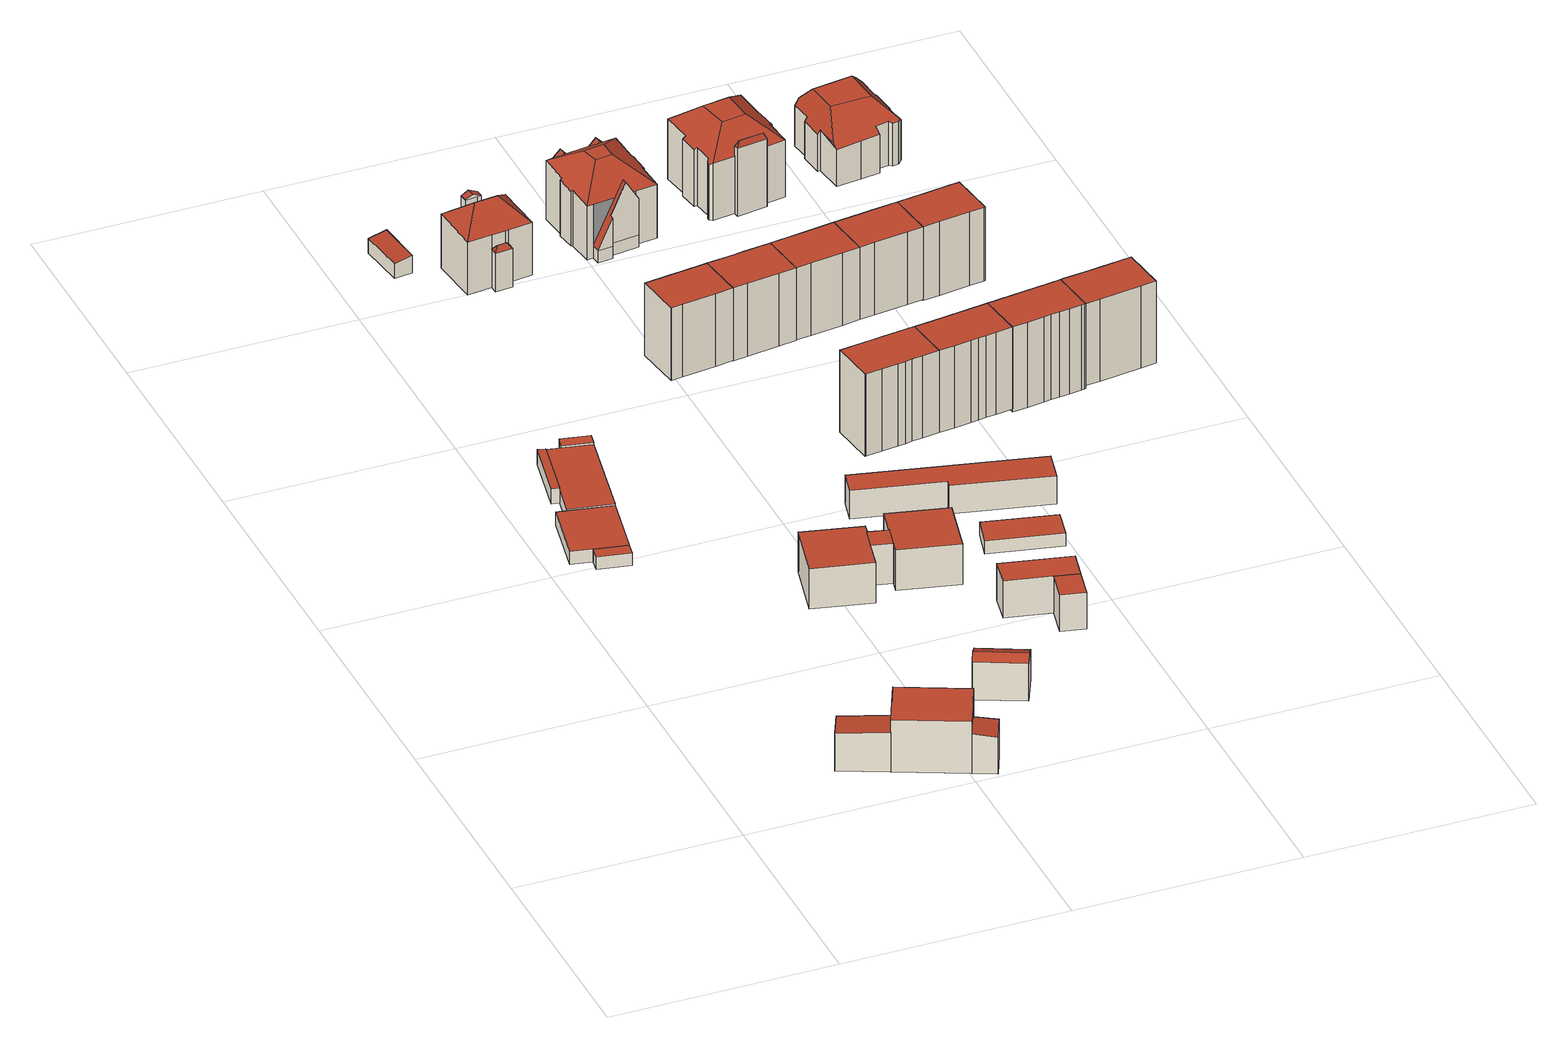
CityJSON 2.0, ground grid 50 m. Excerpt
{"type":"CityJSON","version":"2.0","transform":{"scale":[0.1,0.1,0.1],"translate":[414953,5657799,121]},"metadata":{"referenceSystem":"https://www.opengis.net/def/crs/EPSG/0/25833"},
"CityObjects":{
"building1":{"type":"Building","attributes":{"Gemeindeschluessel":14612000,"Geometrietyp2DReferenz":"3000","function":"31001_9998","roofType":"9999"},"children":["building1-1","building1-2","building1-3","building1-4","building1-5"]},
"building1-1":{"type":"BuildingPart","attributes":{"Dachtyp_tdc":"tdcPolyFlatRoof","Dachneigung":0,"QualitaetDacherkennung":0,"Geometrietyp2DReferenz":"3000","measuredHeight":3.44,"roofType":"9999"},"parents":["building1"],"geometry":[{"type":"MultiSurface","lod":"2","boundaries":[[[0,1,2,3,4,5]],[[5,4,6,7,8]],[[9,6,4,3]],[[3,2,10,11,9]],[[1,0,12,13]],[[8,7,11,10,13,12]],[[9,11,7,6]],[[13,10,2,1]],[[8,12,0,5]]],"semantics":{"surfaces":[{"type":"RoofSurface"},{"type":"WallSurface"},{"type":"GroundSurface"},{"type":"ClosureSurface","isClosure":"1","QuelleClosure":"LoD1Solid"}],"values":[0,1,1,1,1,2,3,3,3]}}]},
"building1-2":{"type":"BuildingPart","attributes":{"Dachtyp_tdc":"tdcPolyFlatRoof","Dachneigung":0,"QualitaetDacherkennung":0,"Geometrietyp2DReferenz":"3000","measuredHeight":3.62,"roofType":"9999"},"parents":["building1"],"geometry":[{"type":"MultiSurface","lod":"2","boundaries":[[[14,15,16,17]],[[17,16,18,10,2]],[[16,15,19,18]],[[15,14,1,13,19]],[[2,1,14,17]],[[10,18,19,13]],[[2,10,13,1]]],"semantics":{"surfaces":[{"type":"RoofSurface"},{"type":"WallSurface"},{"type":"GroundSurface"},{"type":"ClosureSurface","isClosure":"1","QuelleClosure":"LoD1Solid"}],"values":[0,1,1,1,1,2,3]}}]},
"building1-3":{"type":"BuildingPart","attributes":{"Dachtyp_tdc":"tdcPolyFlatRoof","Dachneigung":0,"QualitaetDacherkennung":0,"Geometrietyp2DReferenz":"3000","measuredHeight":3.87,"roofType":"9999"},"parents":["building1"],"geometry":[{"type":"MultiSurface","lod":"2","boundaries":[[[20,21,22,23]],[[23,22,5,8,24]],[[0,5,22,21]],[[21,20,25,12,0]],[[20,23,24,25]],[[24,8,12,25]],[[0,12,8,5]]],"semantics":{"surfaces":[{"type":"RoofSurface"},{"type":"WallSurface"},{"type":"GroundSurface"},{"type":"ClosureSurface","isClosure":"1","QuelleClosure":"LoD1Solid"}],"values":[0,1,1,1,1,2,3]}}]},
"building1-4":{"type":"BuildingPart","attributes":{"Dachtyp_tdc":"tdcPolyFlatRoof","Dachneigung":0,"QualitaetDacherkennung":0,"Geometrietyp2DReferenz":"3000","measuredHeight":3,"roofType":"9999"},"parents":["building1"],"geometry":[{"type":"MultiSurface","lod":"2","boundaries":[[[26,27,28,29]],[[29,28,30,31]],[[28,27,32,30]],[[27,26,33,32]],[[31,30,32,33]],[[31,33,26,29]]],"semantics":{"surfaces":[{"type":"RoofSurface"},{"type":"WallSurface"},{"type":"GroundSurface"},{"type":"ClosureSurface","isClosure":"1","QuelleClosure":"LoD1Solid"}],"values":[0,1,1,1,2,3]}}]},
"building1-5":{"type":"BuildingPart","attributes":{"Dachtyp_tdc":"tdcPolyFlatRoof","Dachneigung":0,"QualitaetDacherkennung":11,"Geometrietyp2DReferenz":"3000","measuredHeight":3.12,"roofType":"1000"},"parents":["building1"],"geometry":[{"type":"MultiSurface","lod":"2","boundaries":[[[6,34,29,31,7]],[[35,36,37,33,26]],[[36,38,39,37]],[[38,9,11,39]],[[9,38,36,35,34,6]],[[7,31,33,37,39,11]]],"semantics":{"surfaces":[{"type":"WallSurface"},{"type":"RoofSurface"},{"type":"GroundSurface"}],"values":[0,0,0,0,1,2]}}]},
"building2":{"type":"Building","attributes":{"Gemeindeschluessel":14612000,"Geometrietyp2DReferenz":"3000","function":"31001_9998","roofType":"9999"},"children":["building2-1","building2-2","building2-3"]},
"building2-1":{"type":"BuildingPart","attributes":{"Dachtyp_tdc":"tdcPolyFlatRoof","Dachneigung":2.65,"QualitaetDacherkennung":77,"Geometrietyp2DReferenz":"3000","measuredHeight":9.43,"roofType":"2100"},"parents":["building2"],"geometry":[{"type":"MultiSurface","lod":"2","boundaries":[[[40,41,42,43]],[[41,44,45,42]],[[44,46,47,45]],[[46,44,41,40]],[[43,42,45,47]]],"semantics":{"surfaces":[{"type":"WallSurface"},{"type":"RoofSurface"},{"type":"GroundSurface"}],"values":[0,0,0,1,2]}}]},
"building2-2":{"type":"BuildingPart","attributes":{"Dachtyp_tdc":"tdcPolyFlatRoof","Dachneigung":0,"QualitaetDacherkennung":44,"Geometrietyp2DReferenz":"3000","measuredHeight":12.39,"roofType":"1000"},"parents":["building2"],"geometry":[{"type":"MultiSurface","lod":"2","boundaries":[[[48,49,50,51]],[[49,52,53,54,50]],[[55,56,40,43,57,58]],[[59,48,51,47,46]],[[59,56,55,52,49,48]],[[51,50,54,57,43,47]]],"semantics":{"surfaces":[{"type":"WallSurface"},{"type":"RoofSurface"},{"type":"GroundSurface"}],"values":[0,0,0,0,1,2]}}]},
"building2-3":{"type":"BuildingPart","attributes":{"Dachtyp_tdc":"tdcPolyFlatRoof","Dachneigung":5.88,"QualitaetDacherkennung":61,"Geometrietyp2DReferenz":"3000","measuredHeight":9.4,"roofType":"2100"},"parents":["building2"],"geometry":[{"type":"MultiSurface","lod":"2","boundaries":[[[53,60,61,54]],[[60,62,63,61]],[[62,58,57,63]],[[58,62,60,53]],[[54,61,63,57]]],"semantics":{"surfaces":[{"type":"WallSurface"},{"type":"RoofSurface"},{"type":"GroundSurface"}],"values":[0,0,0,1,2]}}]},
"building3":{"type":"Building","attributes":{"Dachtyp_tdc":"tdcPolyFlatRoof","Gemeindeschluessel":14612000,"Dachneigung":10.82,"QualitaetDacherkennung":82,"Geometrietyp2DReferenz":"3000","measuredHeight":4.24,"function":"31001_9998","roofType":"2100"},"geometry":[{"type":"Solid","lod":"2","boundaries":[[[[64,65,66,67]],[[65,68,69,66]],[[68,70,71,69]],[[70,64,67,71]],[[70,68,65,64]],[[67,66,69,71]]]],"semantics":{"surfaces":[{"type":"WallSurface"},{"type":"RoofSurface"},{"type":"GroundSurface"}],"values":[[0,0,0,0,1,2]]}}]},
"building4":{"type":"Building","attributes":{"Dachtyp_tdc":"tdcGableRoof","Gemeindeschluessel":14612000,"Dachneigung":28.45,"QualitaetDacherkennung":0,"Geometrietyp2DReferenz":"3000","BezugspunktDach":"2000","measuredHeight":10.76,"function":"31001_9998"},"geometry":[{"type":"MultiSurface","lod":"2","boundaries":[[[72,73,74,75]],[[76,77,75,74]],[[73,72,78,79]],[[72,77,80,78]],[[77,76,81,80]],[[76,73,79,81]],[[77,72,75]],[[73,76,74]],[[79,78,80,81]]],"semantics":{"surfaces":[{"type":"RoofSurface"},{"type":"WallSurface"},{"type":"GroundSurface"}],"values":[0,0,1,1,1,1,1,1,2]}}]},
"building5":{"type":"Building","attributes":{"Gemeindeschluessel":14612000,"Geometrietyp2DReferenz":"3000","function":"31001_9998","roofType":"9999"},"children":["building5-1","building5-2","building5-3"]},
"building5-1":{"type":"BuildingPart","attributes":{"Dachtyp_tdc":"tdcPolyFlatRoof","Dachneigung":0,"QualitaetDacherkennung":67,"Geometrietyp2DReferenz":"3000","measuredHeight":9.52,"roofType":"1000"},"parents":["building5"],"geometry":[{"type":"MultiSurface","lod":"2","boundaries":[[[82,83,84,85,86,87]],[[88,89,83,82]],[[89,90,84,83]],[[91,92,87,86]],[[92,91,93,90,89,88]]],"semantics":{"surfaces":[{"type":"GroundSurface"},{"type":"WallSurface"},{"type":"RoofSurface"}],"values":[0,1,1,1,2]}}]},
"building5-2":{"type":"BuildingPart","attributes":{"Dachtyp_tdc":"tdcPolyFlatRoof","Dachneigung":0,"QualitaetDacherkennung":78,"Geometrietyp2DReferenz":"3000","measuredHeight":9.57,"roofType":"1000"},"parents":["building5"],"geometry":[{"type":"MultiSurface","lod":"2","boundaries":[[[94,95,96,97]],[[95,98,99,96]],[[98,91,86,99]],[[100,101,84,90]],[[100,102,103,101]],[[102,94,97,103]],[[102,100,90,93,91,98,95,94]],[[97,96,99,86,85,84,101,103]]],"semantics":{"surfaces":[{"type":"WallSurface"},{"type":"RoofSurface"},{"type":"GroundSurface"}],"values":[0,0,0,0,0,0,1,2]}}]},
"building5-3":{"type":"BuildingPart","attributes":{"Dachtyp_tdc":"tdcPolyFlatRoof","Dachneigung":0,"QualitaetDacherkennung":78,"Geometrietyp2DReferenz":"3000","measuredHeight":9.56,"roofType":"1000"},"parents":["building5"],"geometry":[{"type":"MultiSurface","lod":"2","boundaries":[[[104,105,106,107]],[[105,89,83,106]],[[89,88,82,83]],[[108,109,87,92]],[[108,110,111,109]],[[110,112,113,111]],[[112,104,107,113]],[[112,110,108,92,88,89,105,104]],[[107,106,83,82,87,109,111,113]]],"semantics":{"surfaces":[{"type":"WallSurface"},{"type":"RoofSurface"},{"type":"GroundSurface"}],"values":[0,0,0,0,0,0,0,1,2]}}]},
"building6":{"type":"Building","attributes":{"Gemeindeschluessel":14612000,"Geometrietyp2DReferenz":"3000","function":"31001_9998","roofType":"9999"},"children":["building6-1","building6-2","building6-3"]},
"building6-1":{"type":"BuildingPart","attributes":{"Dachtyp_tdc":"tdcFreeFormRoof","Dachneigung":53.24,"QualitaetDacherkennung":14,"Geometrietyp2DReferenz":"3000","measuredHeight":10.41,"roofType":"5000"},"parents":["building6"],"geometry":[{"type":"MultiSurface","lod":"2","boundaries":[[[114,115,116]],[[117,114,116,118]],[[119,120,121,122]],[[116,115,119,122]],[[117,118,123]],[[114,117,123,115]],[[115,123,120,119]],[[123,118,121,120]]],"semantics":{"surfaces":[{"type":"RoofSurface"},{"type":"GroundSurface"},{"type":"WallSurface"}],"values":[0,0,1,2,0,0,2,2]}}]},
"building6-2":{"type":"BuildingPart","attributes":{"Dachtyp_tdc":"tdcHipRoof","Dachneigung":40.17,"QualitaetDacherkennung":62,"Geometrietyp2DReferenz":"3000","measuredHeight":17.36,"roofType":"3200"},"parents":["building6"],"geometry":[{"type":"MultiSurface","lod":"2","boundaries":[[[124,125,126,127]],[[125,128,129,126]],[[128,130,116,122,129]],[[131,121,118]],[[131,132,133,121]],[[132,134,135,133]],[[134,136,137,135]],[[134,132,138]],[[128,125,139]],[[132,131,130,128,139,138]],[[125,124,136,134,138,139]],[[127,126,129,122,121,133,135,137]]],"semantics":{"surfaces":[{"type":"WallSurface"},{"type":"RoofSurface"},{"type":"GroundSurface"}],"values":[0,0,0,0,0,0,0,1,1,1,1,2]}}]},
"building6-3":{"type":"BuildingPart","attributes":{"Dachtyp_tdc":"tdcGableRoof","Dachneigung":25.29,"QualitaetDacherkennung":60,"Geometrietyp2DReferenz":"3000","measuredHeight":15.33,"roofType":"3100"},"parents":["building6"],"geometry":[{"type":"MultiSurface","lod":"2","boundaries":[[[140,141,142,137]],[[141,143,144,142]],[[143,145,124,127,144]],[[140,137,136]],[[146,147,148,149]],[[143,148,147,145]],[[141,149,148,143]],[[140,146,149,141]],[[145,147,146,140]],[[142,144,127,137]]],"semantics":{"surfaces":[{"type":"WallSurface"},{"type":"RoofSurface"},{"type":"GroundSurface"}],"values":[0,0,0,0,1,1,0,0,0,2]}}]},
"building7":{"type":"Building","attributes":{"Dachtyp_tdc":"tdcPolyFlatRoof","Gemeindeschluessel":14612000,"Dachneigung":0,"QualitaetDacherkennung":56,"Geometrietyp2DReferenz":"3000","measuredHeight":17.32,"function":"31001_9998","roofType":"1000"},"geometry":[{"type":"Solid","lod":"2","boundaries":[[[[150,151,152,153]],[[151,154,155,152]],[[154,156,157,155]],[[156,158,159,157]],[[158,160,161,159]],[[160,162,163,161]],[[162,164,165,163]],[[164,166,167,165]],[[166,150,153,167]],[[166,164,162,160,158,156,154,151,150]],[[153,152,155,157,159,161,163,165,167]]]],"semantics":{"surfaces":[{"type":"WallSurface"},{"type":"RoofSurface"},{"type":"GroundSurface"}],"values":[[0,0,0,0,0,0,0,0,0,1,2]]}}]},
"building8":{"type":"Building","attributes":{"Gemeindeschluessel":14612000,"Geometrietyp2DReferenz":"3000","function":"31001_9998","roofType":"9999"},"children":["building8-1","building8-2"]},
"building8-1":{"type":"BuildingPart","attributes":{"Dachtyp_tdc":"tdcPolyFlatRoof","Dachneigung":0,"QualitaetDacherkennung":76,"Geometrietyp2DReferenz":"3000","measuredHeight":8.78,"roofType":"1000"},"parents":["building8"],"geometry":[{"type":"MultiSurface","lod":"2","boundaries":[[[168,169,170,171]],[[169,172,173,170]],[[172,174,175,173]],[[174,172,169,168]],[[171,170,173,175]]],"semantics":{"surfaces":[{"type":"WallSurface"},{"type":"RoofSurface"},{"type":"GroundSurface"}],"values":[0,0,0,1,2]}}]},
"building8-2":{"type":"BuildingPart","attributes":{"Dachtyp_tdc":"tdcPolyFlatRoof","Dachneigung":0,"QualitaetDacherkennung":67,"Geometrietyp2DReferenz":"3000","measuredHeight":8.82,"roofType":"1000"},"parents":["building8"],"geometry":[{"type":"MultiSurface","lod":"2","boundaries":[[[176,177,168,171,178]],[[179,180,181,175,174]],[[180,182,183,181]],[[182,176,178,183]],[[182,180,179,177,176]],[[178,171,175,181,183]]],"semantics":{"surfaces":[{"type":"WallSurface"},{"type":"RoofSurface"},{"type":"GroundSurface"}],"values":[0,0,0,0,1,2]}}]},
"building9":{"type":"Building","attributes":{"Dachtyp_tdc":"tdcPolyFlatRoof","Gemeindeschluessel":14612000,"Dachneigung":0,"QualitaetDacherkennung":60,"Geometrietyp2DReferenz":"3000","measuredHeight":6.78,"function":"31001_9998","roofType":"1000"},"geometry":[{"type":"Solid","lod":"2","boundaries":[[[[184,185,186,187]],[[185,188,189,186]],[[188,190,191,189]],[[190,192,193,191]],[[192,194,195,193]],[[194,184,187,195]],[[194,192,190,188,185,184]],[[187,186,189,191,193,195]]]],"semantics":{"surfaces":[{"type":"WallSurface"},{"type":"RoofSurface"},{"type":"GroundSurface"}],"values":[[0,0,0,0,0,0,1,2]]}}]},
"building10":{"type":"Building","attributes":{"Dachtyp_tdc":"tdcPolyFlatRoof","Gemeindeschluessel":14612000,"Dachneigung":0,"QualitaetDacherkennung":58,"Geometrietyp2DReferenz":"3000","measuredHeight":17.33,"function":"31001_9998","roofType":"1000"},"geometry":[{"type":"Solid","lod":"2","boundaries":[[[[196,164,197,198]],[[164,162,199,197]],[[162,200,201,199]],[[200,202,203,201]],[[202,204,205,203]],[[204,206,207,205]],[[206,208,209,207]],[[208,196,198,209]],[[208,206,204,202,200,162,164,196]],[[198,197,199,201,203,205,207,209]]]],"semantics":{"surfaces":[{"type":"WallSurface"},{"type":"RoofSurface"},{"type":"GroundSurface"}],"values":[[0,0,0,0,0,0,0,0,1,2]]}}]},
"building11":{"type":"Building","attributes":{"Gemeindeschluessel":14612000,"Geometrietyp2DReferenz":"3000","function":"31001_9998","roofType":"9999"},"children":["building11-1","building11-2","building11-3","building11-4"]},
"building11-1":{"type":"BuildingPart","attributes":{"Dachtyp_tdc":"tdcCutTentRoof","Dachneigung":34.82,"QualitaetDacherkennung":46,"Geometrietyp2DReferenz":"3000","measuredHeight":17.88,"roofType":"9999"},"parents":["building11"],"geometry":[{"type":"MultiSurface","lod":"2","boundaries":[[[210,211,212,213]],[[211,214,215,212]],[[214,216,217,215]],[[216,218,219,217]],[[220,221,222]],[[220,223,224,221]],[[223,225,226,224]],[[225,227,228,226]],[[227,229,230,228]],[[229,231,232,230]],[[231,233,234,232]],[[233,235,236,237,234]],[[238,239,240]],[[238,241,242,239]],[[241,243,244,242]],[[243,245,246,244]],[[245,210,213,246]],[[223,220,247,248,216,214,249,250]],[[233,231,229,227,225,223,250,251]],[[241,238,252,253,254,255,256,235,233,251,257]],[[214,211,210,245,243,241,257,249]],[[257,251,250,249]],[[213,212,215,217,221,224,226,228,230,232,234,237,258,259,239,242,244,246]]],"semantics":{"surfaces":[{"type":"WallSurface"},{"type":"RoofSurface"},{"type":"GroundSurface"}],"values":[0,0,0,0,0,0,0,0,0,0,0,0,0,0,0,0,0,1,1,1,1,1,2]}}]},
"building11-2":{"type":"BuildingPart","attributes":{"Dachtyp_tdc":"tdcGableRoof","Dachneigung":42.5,"QualitaetDacherkennung":65,"Geometrietyp2DReferenz":"3000","measuredHeight":14.63,"roofType":"3100"},"parents":["building11"],"geometry":[{"type":"MultiSurface","lod":"2","boundaries":[[[236,260,261,237]],[[260,262,263,261]],[[262,264,265,263]],[[264,266,267,265]],[[266,268,259,267]],[[262,260,236,256,269]],[[269,254,268,266,264,262]],[[259,258,237,261,263,265,267]]],"semantics":{"surfaces":[{"type":"WallSurface"},{"type":"RoofSurface"},{"type":"GroundSurface"}],"values":[0,0,0,0,0,1,1,2]}}]},
"building11-3":{"type":"BuildingPart","attributes":{"Dachtyp_tdc":"tdcGableRoof","Dachneigung":44.77,"QualitaetDacherkennung":59,"Geometrietyp2DReferenz":"3000","measuredHeight":14.65,"roofType":"3100"},"parents":["building11"],"geometry":[{"type":"MultiSurface","lod":"2","boundaries":[[[270,271,272]],[[240,270,272,273,252]],[[271,274,253,273,272]],[[275,239,259,276]],[[270,240,239,275]],[[274,271,276,259,268]],[[271,270,275,276]]],"semantics":{"surfaces":[{"type":"WallSurface"},{"type":"RoofSurface"},{"type":"GroundSurface"}],"values":[0,1,1,2,0,0,0]}}]},
"building11-4":{"type":"BuildingPart","attributes":{"Dachtyp_tdc":"tdcFreeFormRoof","Dachneigung":63,"QualitaetDacherkennung":5,"Geometrietyp2DReferenz":"3000","measuredHeight":16.47,"roofType":"5000"},"parents":["building11"],"geometry":[{"type":"MultiSurface","lod":"2","boundaries":[[[277,222,221,278]],[[219,279,280,217]],[[279,281,282,280]],[[281,283,284,282]],[[283,277,278,284]],[[285,286,218,248,287]],[[288,285,287,247,222,277,289]],[[281,288,289,283]],[[283,289,277]],[[279,286,285,288,281]],[[219,218,286,279]],[[278,221,217,280,282,284]]],"semantics":{"surfaces":[{"type":"WallSurface"},{"type":"RoofSurface"},{"type":"GroundSurface"}],"values":[0,0,0,0,0,1,1,0,0,0,0,2]}}]},
"building12":{"type":"Building","attributes":{"Dachtyp_tdc":"tdcPolyFlatRoof","Gemeindeschluessel":14612000,"Dachneigung":0,"QualitaetDacherkennung":79,"Geometrietyp2DReferenz":"3000","measuredHeight":3.17,"function":"31001_9998","roofType":"1000"},"geometry":[{"type":"Solid","lod":"2","boundaries":[[[[290,291,292,293]],[[291,294,295,292]],[[294,296,297,295]],[[296,290,293,297]],[[296,294,291,290]],[[293,292,295,297]]]],"semantics":{"surfaces":[{"type":"WallSurface"},{"type":"RoofSurface"},{"type":"GroundSurface"}],"values":[[0,0,0,0,1,2]]}}]},
"building13":{"type":"Building","attributes":{"Dachtyp_tdc":"tdcPolyFlatRoof","Gemeindeschluessel":14612000,"Dachneigung":0,"QualitaetDacherkennung":53,"Geometrietyp2DReferenz":"3000","measuredHeight":19.66,"function":"31001_9998","roofType":"1000"},"geometry":[{"type":"Solid","lod":"2","boundaries":[[[[298,299,300,301]],[[299,302,303,300]],[[302,304,305,303]],[[304,306,307,305]],[[306,308,309,307]],[[306,304,302,299,298,310,311,312,313,314,315,308]],[[309,316,317,318,319,320,321,301,300,303,305,307]],[[308,315,316,309]],[[315,314,317,316]],[[314,313,318,317]],[[313,312,319,318]],[[312,311,320,319]],[[311,310,321,320]],[[310,298,301,321]]]],"semantics":{"surfaces":[{"type":"WallSurface"},{"type":"RoofSurface"},{"type":"GroundSurface"}],"values":[[0,0,0,0,0,1,2,0,0,0,0,0,0,0]]}}]},
"building14":{"type":"Building","attributes":{"Dachtyp_tdc":"tdcPolyFlatRoof","Gemeindeschluessel":14612000,"Dachneigung":0,"QualitaetDacherkennung":57,"Geometrietyp2DReferenz":"3000","measuredHeight":17.29,"function":"31001_9998","roofType":"1000"},"geometry":[{"type":"Solid","lod":"2","boundaries":[[[[204,322,323,324]],[[322,325,326,323]],[[325,327,328,326]],[[327,329,330,328]],[[329,331,332,330]],[[331,333,334,332]],[[333,206,335,334]],[[206,204,324,335]],[[206,333,331,329,327,325,322,204]],[[324,323,326,328,330,332,334,335]]]],"semantics":{"surfaces":[{"type":"WallSurface"},{"type":"RoofSurface"},{"type":"GroundSurface"}],"values":[[0,0,0,0,0,0,0,0,1,2]]}}]},
"building15":{"type":"Building","attributes":{"Dachtyp_tdc":"tdcPolyFlatRoof","Gemeindeschluessel":14612000,"Dachneigung":0,"QualitaetDacherkennung":56,"Geometrietyp2DReferenz":"3000","measuredHeight":19.64,"function":"31001_9998","roofType":"1000"},"geometry":[{"type":"Solid","lod":"2","boundaries":[[[[336,337,338,339]],[[337,340,341,338]],[[340,342,343,341]],[[342,312,319,343]],[[312,313,318,319]],[[313,344,345,318]],[[344,346,347,345]],[[346,348,349,347]],[[348,350,351,349]],[[350,336,339,351]],[[350,348,346,344,313,312,342,340,337,336]],[[339,338,341,343,319,318,345,347,349,351]]]],"semantics":{"surfaces":[{"type":"WallSurface"},{"type":"RoofSurface"},{"type":"GroundSurface"}],"values":[[0,0,0,0,0,0,0,0,0,0,1,2]]}}]},
"building16":{"type":"Building","attributes":{"Dachtyp_tdc":"tdcPolyFlatRoof","Gemeindeschluessel":14612000,"Dachneigung":0,"QualitaetDacherkennung":59,"Geometrietyp2DReferenz":"3000","measuredHeight":17.3,"function":"31001_9998","roofType":"1000"},"geometry":[{"type":"Solid","lod":"2","boundaries":[[[[352,330,328,353,354,355,356,357]],[[358,329,330,352]],[[329,327,328,330]],[[327,359,353,328]],[[359,360,354,353]],[[360,361,355,354]],[[361,362,356,355]],[[362,363,357,356]],[[363,358,352,357]],[[363,362,361,360,359,327,329,358]]]],"semantics":{"surfaces":[{"type":"GroundSurface"},{"type":"WallSurface"},{"type":"RoofSurface"}],"values":[[0,1,1,1,1,1,1,1,1,2]]}}]},
"building17":{"type":"Building","attributes":{"Gemeindeschluessel":14612000,"Geometrietyp2DReferenz":"3000","function":"31001_9998","roofType":"9999"},"children":["building17-1","building17-2","building17-3","building17-4"]},
"building17-1":{"type":"BuildingPart","attributes":{"Dachtyp_tdc":"tdcCutTentRoof","Dachneigung":38.05,"QualitaetDacherkennung":51,"Geometrietyp2DReferenz":"3000","measuredHeight":18.32,"roofType":"9999"},"parents":["building17"],"geometry":[{"type":"MultiSurface","lod":"2","boundaries":[[[364,365,366,367]],[[365,368,369,366]],[[368,370,371,369]],[[372,373,374,375]],[[373,376,377,374]],[[376,378,379,377]],[[378,380,381,379]],[[380,382,383,381]],[[382,384,385,383]],[[384,386,387,385]],[[386,388,389,387]],[[388,390,391,389]],[[390,392,393,391]],[[392,394,392,393]],[[395,396,397]],[[395,398,399,400,396]],[[401,402,403]],[[401,404,405,402]],[[404,406,407,405]],[[406,408,409,407]],[[408,410,411,409]],[[373,372,370,368,365,412,413]],[[390,388,386,384,382,380,378,376,373,413,414]],[[404,401,398,395,397,394,392,390,414,415]],[[365,364,410,408,406,404,415,412]],[[415,414,413,412]],[[411,367,366,369,371,375,374,377,379,381,383,385,387,389,391,393,396,400,402,405,407,409]],[[410,364,367,411]]],"semantics":{"surfaces":[{"type":"WallSurface"},{"type":"RoofSurface"},{"type":"GroundSurface"}],"values":[0,0,0,0,0,0,0,0,0,0,0,0,0,0,0,0,0,0,0,0,0,1,1,1,1,1,2,0]}}]},
"building17-2":{"type":"BuildingPart","attributes":{"Dachtyp_tdc":"tdcPolyFlatRoof","Dachneigung":32.01,"QualitaetDacherkennung":60,"Geometrietyp2DReferenz":"3000","measuredHeight":14.22,"roofType":"2100"},"parents":["building17"],"geometry":[{"type":"MultiSurface","lod":"2","boundaries":[[[416,403,402,417]],[[399,418,419,400]],[[418,416,417,419]],[[418,399,403,416]],[[417,402,400,419]]],"semantics":{"surfaces":[{"type":"WallSurface"},{"type":"RoofSurface"},{"type":"GroundSurface"}],"values":[0,0,0,1,2]}}]},
"building17-3":{"type":"BuildingPart","attributes":{"Dachtyp_tdc":"tdcPolyFlatRoof","Dachneigung":37.93,"QualitaetDacherkennung":68,"Geometrietyp2DReferenz":"3000","measuredHeight":14.34,"roofType":"2100"},"parents":["building17"],"geometry":[{"type":"MultiSurface","lod":"2","boundaries":[[[420,397,396,421]],[[392,422,423,393]],[[422,420,421,423]],[[422,392,397,420]],[[421,396,393,423]]],"semantics":{"surfaces":[{"type":"WallSurface"},{"type":"RoofSurface"},{"type":"GroundSurface"}],"values":[0,0,0,1,2]}}]},
"building17-4":{"type":"BuildingPart","attributes":{"Dachtyp_tdc":"tdcFreeFormRoof","Dachneigung":66.42,"QualitaetDacherkennung":13,"Geometrietyp2DReferenz":"3000","measuredHeight":17.55,"roofType":"5000"},"parents":["building17"],"geometry":[{"type":"MultiSurface","lod":"2","boundaries":[[[424,425,426,369]],[[425,427,428,426]],[[427,429,372,375,428]],[[430,424,369,371,370]],[[431,429,427]],[[432,431,427,425]],[[432,425,424,430]],[[431,432,430,429]],[[369,426,428,375,371]]],"semantics":{"surfaces":[{"type":"WallSurface"},{"type":"RoofSurface"},{"type":"GroundSurface"}],"values":[0,0,0,0,1,1,1,1,2]}}]},
"building18":{"type":"Building","attributes":{"Dachtyp_tdc":"tdcPolyFlatRoof","Gemeindeschluessel":14612000,"Dachneigung":0,"QualitaetDacherkennung":55,"Geometrietyp2DReferenz":"3000","measuredHeight":20.31,"function":"31001_9998","roofType":"1000"},"geometry":[{"type":"Solid","lod":"2","boundaries":[[[[433,434,435,436]],[[434,437,438,435]],[[437,439,440,438]],[[439,441,442,440]],[[441,443,444,442]],[[443,445,446,444]],[[445,447,448,446]],[[447,348,449,448]],[[348,346,450,449]],[[346,451,452,450]],[[451,453,454,452]],[[453,433,436,454]],[[453,451,346,348,447,445,443,441,439,437,434,433]],[[436,435,438,440,442,444,446,448,449,450,452,454]]]],"semantics":{"surfaces":[{"type":"WallSurface"},{"type":"RoofSurface"},{"type":"GroundSurface"}],"values":[[0,0,0,0,0,0,0,0,0,0,0,0,1,2]]}}]},
"building19":{"type":"Building","attributes":{"Dachtyp_tdc":"tdcPolyFlatRoof","Gemeindeschluessel":14612000,"Dachneigung":0,"QualitaetDacherkennung":58,"Geometrietyp2DReferenz":"3000","measuredHeight":17.53,"function":"31001_9998","roofType":"1000"},"geometry":[{"type":"Solid","lod":"2","boundaries":[[[[361,455,456,457]],[[455,458,459,456]],[[458,460,461,459]],[[460,462,463,461]],[[462,464,465,463]],[[464,466,467,465]],[[466,468,469,467]],[[468,362,470,469]],[[362,361,457,470]],[[362,468,466,464,462,460,458,455,361]],[[457,456,459,461,463,465,467,469,470]]]],"semantics":{"surfaces":[{"type":"WallSurface"},{"type":"RoofSurface"},{"type":"GroundSurface"}],"values":[[0,0,0,0,0,0,0,0,0,1,2]]}}]},
"building20":{"type":"Building","attributes":{"Dachtyp_tdc":"tdcPolyFlatRoof","Gemeindeschluessel":14612000,"Dachneigung":0,"QualitaetDacherkennung":57,"Geometrietyp2DReferenz":"3000","measuredHeight":19.57,"function":"31001_9998","roofType":"1000"},"geometry":[{"type":"Solid","lod":"2","boundaries":[[[[471,472,473,474]],[[472,475,476,473]],[[475,477,478,476]],[[477,479,480,478]],[[479,481,482,480]],[[481,483,484,482]],[[483,485,486,484]],[[485,487,488,486]],[[487,489,490,488]],[[489,471,474,490]],[[489,487,485,483,481,479,477,475,472,471]],[[474,473,476,478,480,482,484,486,488,490]]]],"semantics":{"surfaces":[{"type":"WallSurface"},{"type":"RoofSurface"},{"type":"GroundSurface"}],"values":[[0,0,0,0,0,0,0,0,0,0,1,2]]}}]},
"building21":{"type":"Building","attributes":{"Dachtyp_tdc":"tdcFreeFormRoof","Gemeindeschluessel":14612000,"Dachneigung":35.95,"QualitaetDacherkennung":38,"Geometrietyp2DReferenz":"3000","measuredHeight":14.02,"function":"31001_9998","roofType":"5000"},"geometry":[{"type":"Solid","lod":"2","boundaries":[[[[491,492,493,494]],[[492,495,496,493]],[[495,497,498,496]],[[497,499,500,498]],[[499,501,502,500]],[[501,503,504,502]],[[503,505,506,504]],[[505,507,508,506]],[[507,509,510,508]],[[509,511,512,510]],[[511,513,514,512]],[[513,515,516,514]],[[515,517,518,516]],[[517,519,520,518]],[[519,521,522,520]],[[521,523,524,522]],[[523,525,526,524]],[[525,527,528,526]],[[527,529,530,528]],[[529,531,532,530]],[[531,533,534,532]],[[533,535,536,534]],[[535,537,538,536]],[[537,539,540,538]],[[539,491,494,540]],[[539,537,541,542,543,544,495,492,491]],[[545,546,505,503,501,499,497,544,543]],[[547,521,519,517,515,513,511,509,507,546,545,548]],[[529,527,525,523,547,548,542,541,535,533,531]],[[542,548,545,543]],[[497,495,544]],[[494,493,496,498,500,502,504,506,508,510,512,514,516,518,520,522,524,526,528,530,532,534,536,538,540]],[[507,505,546]],[[537,535,541]],[[523,521,547]]]],"semantics":{"surfaces":[{"type":"WallSurface"},{"type":"RoofSurface"},{"type":"GroundSurface"}],"values":[[0,0,0,0,0,0,0,0,0,0,0,0,0,0,0,0,0,0,0,0,0,0,0,0,0,1,1,1,1,1,0,2,0,0,0]]}}]}
},
"vertices":[
[131,1264,119],[100,1270,119],[72,1129,119],[57,1056,119],[153,1037,119],[195,1251,119],[153,1037,116],[153,1037,85],[195,1251,85],[57,1056,116],[72,1129,85],[57,1056,85],[131,1264,85],[100,1270,85],
[100,1270,121],[83,1274,121],[55,1132,121],[72,1129,121],[55,1132,85],[83,1274,85],
[136,1288,124],[131,1264,124],[195,1251,124],[200,1276,124],[200,1276,85],[136,1288,85],
[53,909,115],[48,882,115],[120,868,115],[125,895,115],[120,868,85],[125,895,85],[48,882,85],[53,909,85],
[125,895,116],[53,909,116],[6,919,116],[6,919,85],[34,1060,116],[34,1060,85],
[358,98,99],[256,144,94],[256,144,5],[358,98,5],[283,201,94],[283,201,5],[384,155,99],[384,155,5],
[407,206,129],[554,139,129],[554,139,5],[407,206,5],[531,88,129],[531,88,99],[531,88,5],[505,31,129],[358,98,129],[505,31,5],[505,31,99],[384,155,129],
[579,68,93],[579,68,5],[552,9,93],[552,9,5],
[92,1946,169],[52,1941,162],[52,1941,127],[92,1946,127],[39,2046,161],[39,2046,127],[80,2051,169],[80,2051,127],
[594,244,117],[696,197,117],[701,207,135],[599,255,135],[729,267,99],[627,314,99],[594,244,27],[696,197,27],[627,314,27],[729,267,27],
[566,726,43],[567,726,43],[609,716,43],[610,716,43],[599,667,43],[555,678,43],[566,726,139],[567,726,139],[609,716,139],[599,667,139],[555,678,139],[610,716,139],
[725,612,139],[594,643,139],[594,643,43],[725,612,43],[600,667,139],[600,667,43],[622,773,139],[622,773,43],[755,742,139],[755,742,43],
[440,777,139],[571,746,139],[571,746,43],[440,777,43],[554,678,139],[554,678,43],[540,617,139],[540,617,43],[409,647,139],[409,647,43],
[256,1851,217],[266,1843,205],[264,1860,205],[234,1848,217],[226,1856,205],[266,1843,113],[228,1839,113],[226,1856,113],[264,1860,113],[228,1839,205],
[251,1970,242],[305,1976,242],[305,1976,113],[251,1970,113],[318,1867,239],[318,1867,113],[264,1860,239],[226,1856,239],[172,1850,239],[172,1850,113],[160,1960,242],[160,1960,113],[214,1966,242],[214,1966,113],[212,1911,286],[263,1917,286],
[214,1966,257],[212,1982,257],[212,1982,113],[249,1987,257],[249,1987,113],[251,1970,257],[214,1966,258],[231,1968,266],[229,1985,266],[212,1982,258],
[461,1432,274],[437,1429,274],[437,1429,101],[461,1432,101],[435,1428,274],[435,1428,101],[421,1532,274],[421,1532,101],[481,1540,274],[481,1540,101],[503,1543,274],[503,1543,101],[563,1551,274],[563,1551,101],[577,1448,274],[577,1448,101],[537,1442,274],[537,1442,101],
[918,464,110],[904,398,110],[904,398,23],[918,464,23],[851,410,110],[851,410,23],[865,476,110],[865,476,23],
[932,527,111],[918,464,111],[932,527,23],[865,476,111],[765,498,111],[765,498,23],[778,561,111],[778,561,23],
[797,855,111],[800,870,111],[800,870,43],[797,855,43],[608,915,111],[608,915,43],[620,969,111],[620,969,43],[1024,876,111],[1024,876,43],[1008,806,111],[1008,806,43],
[609,1452,274],[577,1448,100],[609,1452,100],[563,1551,100],[626,1559,274],[626,1559,100],[648,1562,274],[648,1562,100],[707,1570,274],[707,1570,100],[721,1467,274],[721,1467,100],[682,1462,274],[682,1462,100],
[595,1955,243],[591,1955,246],[591,1955,113],[595,1955,113],[598,1895,241],[598,1895,113],[551,1889,241],[551,1889,113],[551,1889,228],[551,1889,142],[453,1877,241],[453,1877,113],[453,1877,142],[439,1875,241],[439,1875,113],[432,1933,246],[432,1933,113],[429,1933,243],[429,1933,113],[423,1976,247],[423,1976,113],[427,1977,250],[427,1977,113],[419,2040,255],[419,2040,113],[438,2043,255],[438,2043,238],[438,2043,113],[559,2058,256],[559,2058,113],[559,2058,240],[577,2060,256],[577,2060,113],[585,1998,250],[585,1998,113],[589,1998,247],[589,1998,113],[503,1883,241],[543,1888,241],[528,1959,291],[490,1954,291],[481,1993,291],[544,2056,256],[537,2055,256],[463,2046,255],[460,2045,255],[457,2045,255],[527,1999,291],[460,2045,113],[519,2053,113],
[436,2059,238],[436,2059,113],[458,2061,259],[458,2061,113],[476,2064,239],[476,2064,113],[478,2048,239],[478,2048,113],[519,2053,193],[460,2045,259],
[557,2074,240],[517,2069,238],[539,2072,259],[541,2056,259],[519,2053,238],[557,2074,113],[517,2069,113],
[456,1857,142],[456,1857,113],[552,1879,142],[552,1879,113],[488,1871,142],[488,1871,113],[489,1861,142],[489,1861,113],[523,1876,277],[552,1879,229],[521,1885,277],[488,1871,209],[489,1861,209],
[982,727,74],[967,660,74],[967,660,43],[982,727,43],[808,696,74],[808,696,43],[824,763,74],[824,763,43],
[792,1073,274],[776,1071,274],[776,1071,78],[792,1073,78],[740,1067,274],[740,1067,78],[704,1062,274],[704,1062,78],[701,1061,274],[701,1061,78],[688,1161,274],[688,1161,78],[809,1076,274],[833,1079,274],[870,1084,274],[857,1183,274],[785,1174,274],[761,1171,274],[761,1171,78],[785,1174,78],[857,1183,78],[870,1084,78],[833,1079,78],[809,1076,78],
[767,1578,274],[767,1578,101],[707,1570,101],[790,1581,274],[790,1581,101],[852,1590,274],[852,1590,101],[866,1487,274],[866,1487,101],[826,1481,274],[826,1481,101],[755,1472,274],[755,1472,101],[721,1467,101],
[976,1098,274],[960,1096,274],[960,1096,78],[976,1098,78],[943,1093,274],[943,1093,78],[905,1088,274],[905,1088,78],[926,1192,274],[926,1192,78],[1024,1205,274],[1024,1205,78],[1037,1106,274],[1037,1106,78],[1000,1101,274],[1000,1101,78],
[899,1491,101],[914,1598,101],[934,1601,101],[997,1609,101],[1010,1506,101],[975,1501,101],[899,1491,274],[914,1598,274],[934,1601,274],[997,1609,274],[1010,1506,274],[975,1501,274],
[882,1996,251],[891,1935,248],[891,1935,112],[882,1996,112],[842,1927,248],[842,1927,112],[842,1928,248],[842,1928,112],[775,1918,249],[726,1911,249],[726,1911,112],[775,1918,112],[719,1916,244],[719,1916,112],[719,1923,244],[719,1923,112],[723,1932,249],[723,1932,112],[717,1973,251],[717,1973,112],[710,1972,246],[710,1972,112],[703,2016,248],[703,2016,112],[710,2017,253],[710,2017,112],[699,2083,256],[699,2083,112],[719,2086,255],[719,2086,112],[719,2086,256],[760,2092,256],[760,2092,112],[760,2092,255],[807,2099,255],[807,2099,254],[807,2099,112],[848,2105,255],[848,2105,112],[848,2105,254],[866,2108,255],[866,2108,112],[877,2040,252],[877,2040,112],[881,2041,248],[881,2041,112],[888,1997,246],[888,1997,112],[827,1986,295],[773,1978,295],[759,2046,295],[820,2055,295],
[846,2121,245],[846,2121,112],[805,2114,245],[805,2114,112],
[758,2108,243],[758,2108,112],[716,2101,243],[716,2101,112],
[842,1927,274],[844,1917,274],[844,1917,112],[777,1907,274],[777,1907,112],[775,1918,274],[842,1928,274],[782,1913,288],[837,1921,287],
[1204,1128,274],[1202,1128,274],[1202,1128,71],[1204,1128,71],[1195,1127,274],[1195,1127,71],[1167,1123,274],[1167,1123,71],[1144,1120,274],[1144,1120,71],[1125,1118,274],[1125,1118,71],[1109,1115,274],[1109,1115,71],[1071,1110,274],[1071,1110,71],[1037,1106,71],[1024,1205,71],[1191,1228,274],[1191,1228,71],[1202,1141,274],[1202,1141,71],
[1057,1617,274],[1057,1617,98],[997,1609,98],[1078,1620,274],[1078,1620,98],[1138,1628,274],[1138,1628,98],[1152,1525,274],[1152,1525,98],[1149,1524,274],[1149,1524,98],[1116,1520,274],[1116,1520,98],[1048,1511,274],[1048,1511,98],[1010,1506,98],
[1241,1146,264],[1202,1141,264],[1202,1141,68],[1241,1146,68],[1191,1228,264],[1191,1228,68],[1190,1241,264],[1190,1241,68],[1205,1243,264],[1205,1243,68],[1262,1250,264],[1262,1250,68],[1286,1253,264],[1286,1253,68],[1357,1263,264],[1357,1263,68],[1370,1163,264],[1370,1163,68],[1336,1159,264],[1336,1159,68],
[983,2058,193],[989,2059,202],[989,2059,105],[983,2058,105],[982,2107,201],[982,2107,105],[1027,2112,218],[1027,2112,105],[1024,2132,195],[1024,2132,105],[1033,2133,195],[1033,2133,105],[1074,2138,197],[1074,2138,105],[1077,2119,220],[1077,2119,105],[1134,2126,208],[1134,2126,105],[1140,2078,207],[1140,2078,105],[1147,2079,200],[1147,2079,105],[1154,2025,200],[1154,2025,105],[1147,2024,207],[1147,2024,105],[1150,1995,207],[1150,1995,105],[1157,1989,201],[1157,1989,105],[1158,1979,201],[1158,1979,105],[1149,1968,206],[1149,1968,105],[1135,1966,206],[1135,1966,105],[1128,1971,210],[1128,1971,105],[1099,1967,208],[1099,1967,105],[1101,1952,197],[1101,1952,105],[1059,1947,195],[1059,1947,105],[1003,1940,193],[1003,1940,105],[995,2005,202],[995,2005,105],[989,2005,192],[989,2005,105],[1001,1953,202],[1020,2015,246],[1012,2086,246],[992,2108,217],[1102,2101,245],[1121,2124,222],[1152,1971,209],[1112,2019,245]
]}
